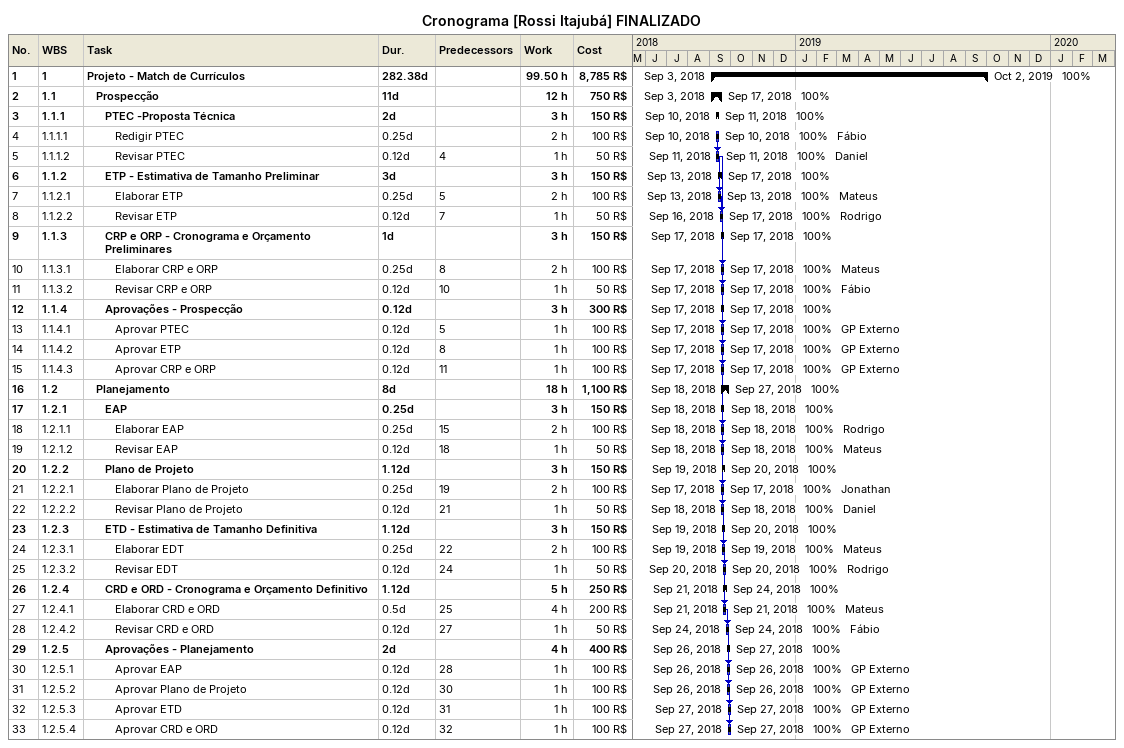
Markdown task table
Cronograma [Rossi Itajubá] FINALIZADO

| ID | WBS | Task | Duration | Start | Finish | Predecessors | Resources | % complete | Work (h) | Cost (R$) |
|---|---|---|---|---|---|---|---|---|---|---|
| 1 | 1 | **Projeto - Match de Currículos** | 282.38d | 2018-09-03 | 2019-10-02 |  |  | 100 | 99.50 | 8785 |
| 2 | 1.1 | **Prospecção** | 11d | 2018-09-03 | 2018-09-17 |  |  | 100 | 12 | 750 |
| 3 | 1.1.1 | **PTEC -Proposta Técnica** | 2d | 2018-09-10 | 2018-09-11 |  |  | 100 | 3 | 150 |
| 4 | 1.1.1.1 | Redigir PTEC | 0.25d | 2018-09-10 | 2018-09-10 |  | Fábio | 100 | 2 | 100 |
| 5 | 1.1.1.2 | Revisar PTEC | 0.12d | 2018-09-11 | 2018-09-11 | 4 | Daniel | 100 | 1 | 50 |
| 6 | 1.1.2 | **ETP - Estimativa de Tamanho Preliminar** | 3d | 2018-09-13 | 2018-09-17 |  |  | 100 | 3 | 150 |
| 7 | 1.1.2.1 | Elaborar ETP | 0.25d | 2018-09-13 | 2018-09-13 | 5 | Mateus | 100 | 2 | 100 |
| 8 | 1.1.2.2 | Revisar ETP | 0.12d | 2018-09-16 | 2018-09-17 | 7 | Rodrigo | 100 | 1 | 50 |
| 9 | 1.1.3 | **CRP e ORP - Cronograma e Orçamento Preliminares** | 1d | 2018-09-17 | 2018-09-17 |  |  | 100 | 3 | 150 |
| 10 | 1.1.3.1 | Elaborar CRP e ORP | 0.25d | 2018-09-17 | 2018-09-17 | 8 | Mateus | 100 | 2 | 100 |
| 11 | 1.1.3.2 | Revisar CRP e ORP | 0.12d | 2018-09-17 | 2018-09-17 | 10 | Fábio | 100 | 1 | 50 |
| 12 | 1.1.4 | **Aprovações - Prospecção** | 0.12d | 2018-09-17 | 2018-09-17 |  |  | 100 | 3 | 300 |
| 13 | 1.1.4.1 | Aprovar PTEC | 0.12d | 2018-09-17 | 2018-09-17 | 5 | GP Externo | 100 | 1 | 100 |
| 14 | 1.1.4.2 | Aprovar ETP | 0.12d | 2018-09-17 | 2018-09-17 | 8 | GP Externo | 100 | 1 | 100 |
| 15 | 1.1.4.3 | Aprovar CRP e ORP | 0.12d | 2018-09-17 | 2018-09-17 | 11 | GP Externo | 100 | 1 | 100 |
| 16 | 1.2 | **Planejamento** | 8d | 2018-09-18 | 2018-09-27 |  |  | 100 | 18 | 1100 |
| 17 | 1.2.1 | **EAP** | 0.25d | 2018-09-18 | 2018-09-18 |  |  | 100 | 3 | 150 |
| 18 | 1.2.1.1 | Elaborar EAP | 0.25d | 2018-09-18 | 2018-09-18 | 15 | Rodrigo | 100 | 2 | 100 |
| 19 | 1.2.1.2 | Revisar EAP | 0.12d | 2018-09-18 | 2018-09-18 | 18 | Mateus | 100 | 1 | 50 |
| 20 | 1.2.2 | **Plano de Projeto** | 1.12d | 2018-09-19 | 2018-09-20 |  |  | 100 | 3 | 150 |
| 21 | 1.2.2.1 | Elaborar Plano de Projeto | 0.25d | 2018-09-17 | 2018-09-17 | 19 | Jonathan | 100 | 2 | 100 |
| 22 | 1.2.2.2 | Revisar Plano de Projeto | 0.12d | 2018-09-18 | 2018-09-18 | 21 | Daniel | 100 | 1 | 50 |
| 23 | 1.2.3 | **ETD - Estimativa de Tamanho Definitiva** | 1.12d | 2018-09-19 | 2018-09-20 |  |  | 100 | 3 | 150 |
| 24 | 1.2.3.1 | Elaborar EDT | 0.25d | 2018-09-19 | 2018-09-19 | 22 | Mateus | 100 | 2 | 100 |
| 25 | 1.2.3.2 | Revisar EDT | 0.12d | 2018-09-20 | 2018-09-20 | 24 | Rodrigo | 100 | 1 | 50 |
| 26 | 1.2.4 | **CRD e ORD - Cronograma e Orçamento Definitivo** | 1.12d | 2018-09-21 | 2018-09-24 |  |  | 100 | 5 | 250 |
| 27 | 1.2.4.1 | Elaborar CRD e ORD | 0.5d | 2018-09-21 | 2018-09-21 | 25 | Mateus | 100 | 4 | 200 |
| 28 | 1.2.4.2 | Revisar CRD e ORD | 0.12d | 2018-09-24 | 2018-09-24 | 27 | Fábio | 100 | 1 | 50 |
| 29 | 1.2.5 | **Aprovações - Planejamento** | 2d | 2018-09-26 | 2018-09-27 |  |  | 100 | 4 | 400 |
| 30 | 1.2.5.1 | Aprovar EAP | 0.12d | 2018-09-26 | 2018-09-26 | 28 | GP Externo | 100 | 1 | 100 |
| 31 | 1.2.5.2 | Aprovar Plano de Projeto | 0.12d | 2018-09-26 | 2018-09-26 | 30 | GP Externo | 100 | 1 | 100 |
| 32 | 1.2.5.3 | Aprovar ETD | 0.12d | 2018-09-27 | 2018-09-27 | 31 | GP Externo | 100 | 1 | 100 |
| 33 | 1.2.5.4 | Aprovar CRD e ORD | 0.12d | 2018-09-27 | 2018-09-27 | 32 | GP Externo | 100 | 1 | 100 |
